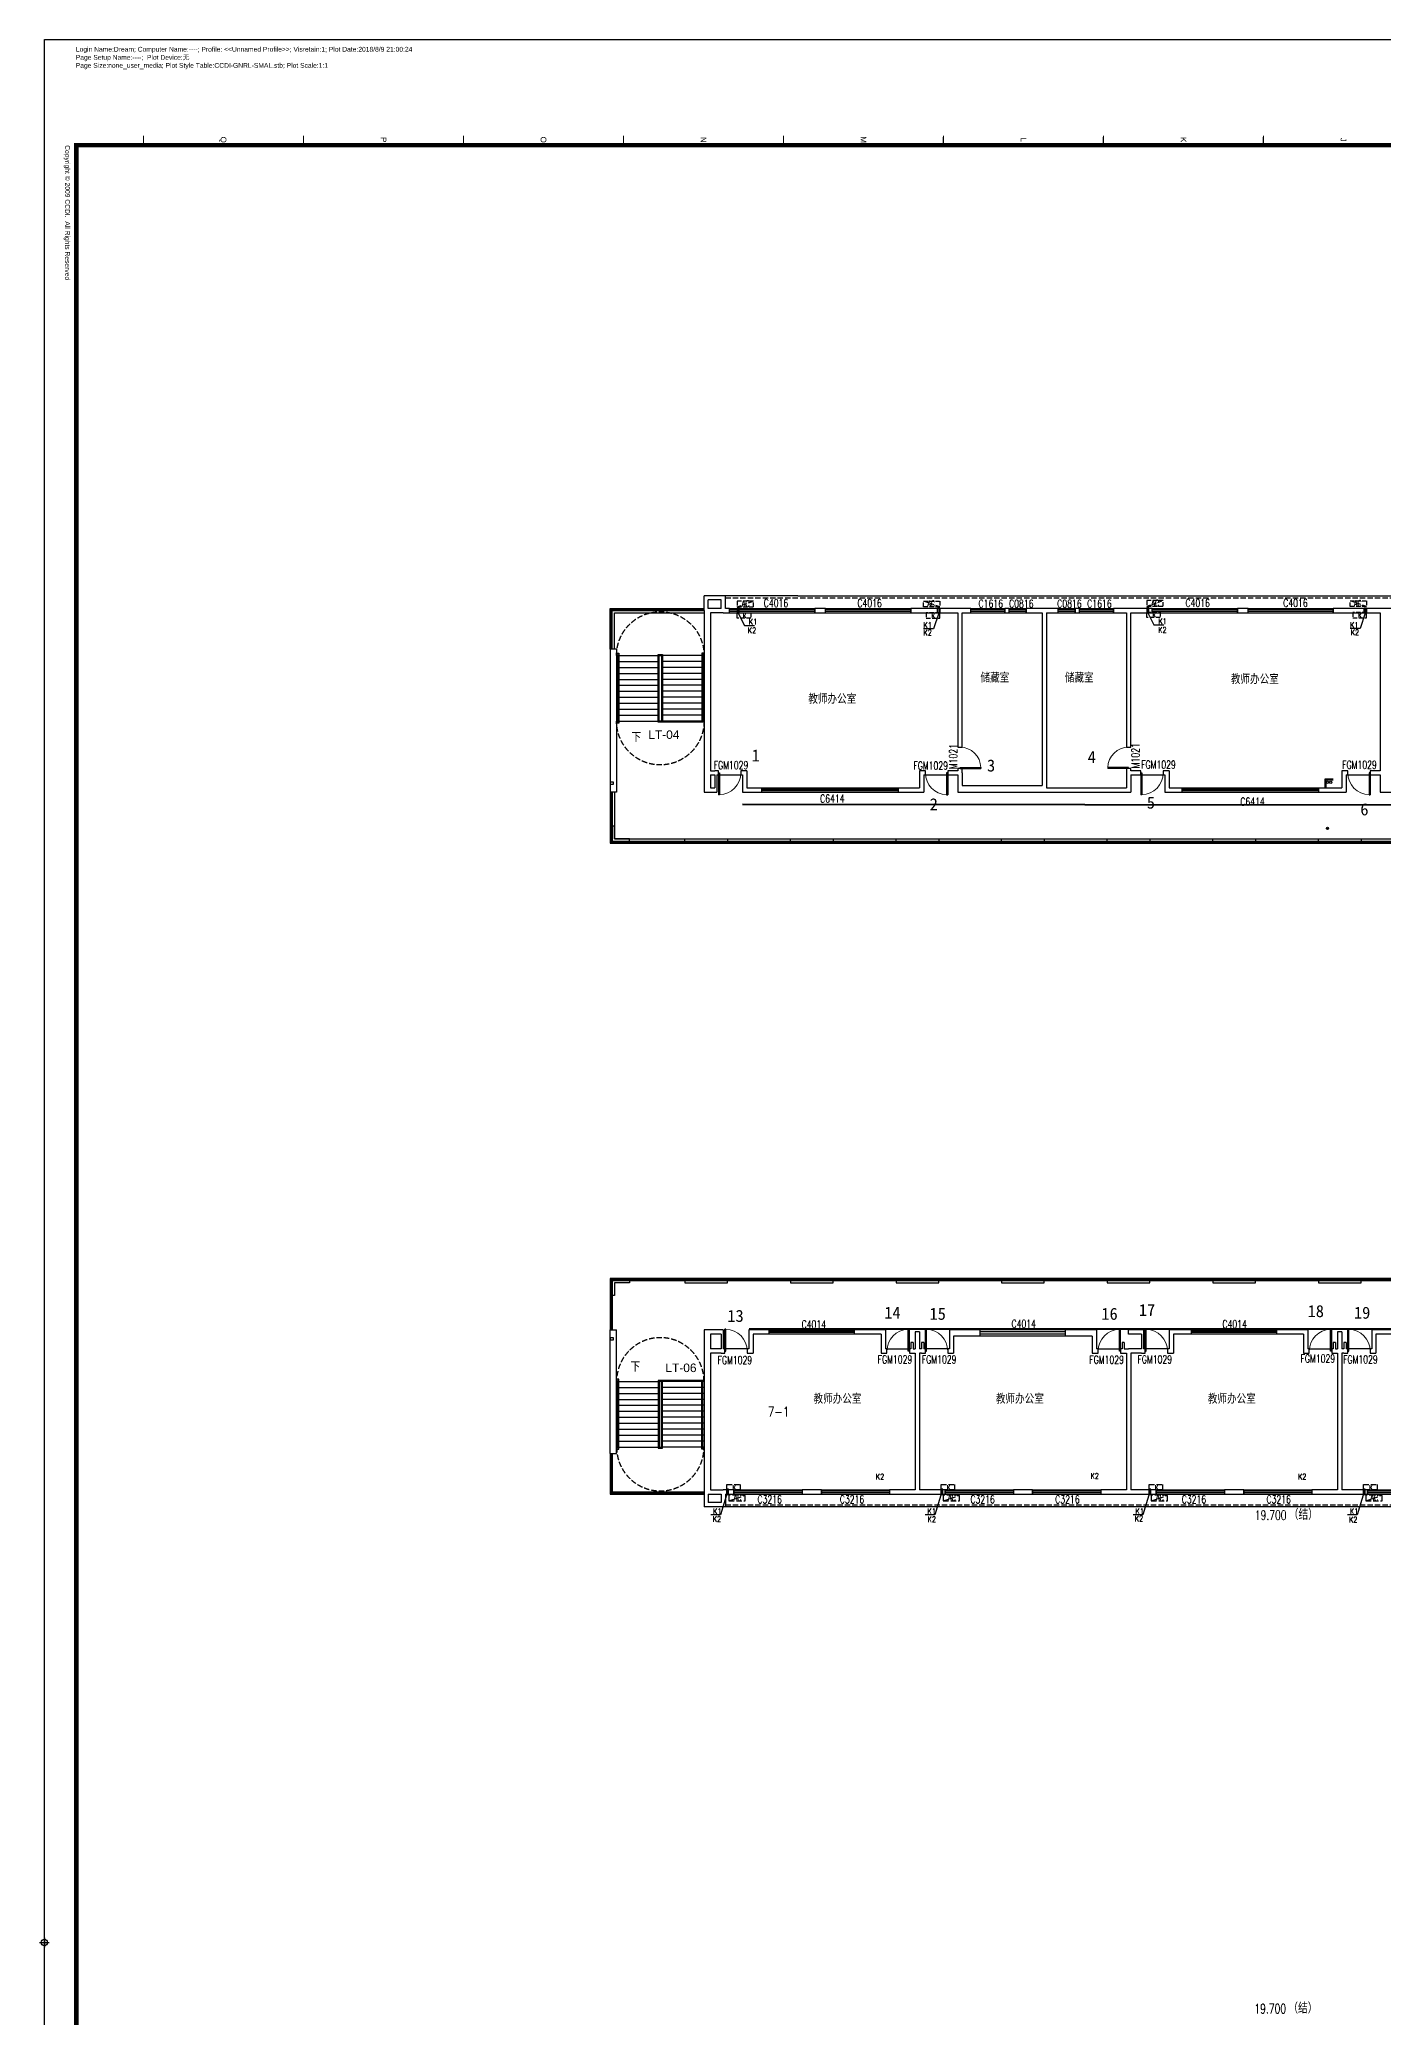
# Model space of a CAD drawing. Extents: x 447078 to 1776277, y 243534 to 519428.
# Drawn here: x 1505507 to 1568507, y 426516 to 519203 of the extents above; entities that cross this region are included whole.
import ezdxf
from ezdxf.enums import TextEntityAlignment as Align

# ---------------------------------------------------------------- set-up
doc = ezdxf.new("R2010")
doc.units = 0
doc.header["$LTSCALE"] = 1000
doc.header["$MEASUREMENT"] = 0
for name, pattern in [('AP-02-RETAIL$0$DASH', [0.35, 0.25, -0.1]), ('DASH', [0.35, 0.25, -0.1]), ('HIDDEN3', [1.905, 1.27, -0.635])]:
    doc.linetypes.add(name, pattern=pattern)
doc.layers.get('Defpoints').update_dxf_attribs({"color": 2, "lineweight": 15})
for name, color, linetype in [('A-DOOR', 2, 'Continuous'), ('A-DRAI', 61, 'Continuous'), ('A-EQPM-MECH', 191, 'Continuous'), ('A-FIXT', 211, 'Continuous'), ('A-FIXT-DASH', 211, 'HIDDEN3'), ('A-HRAL', 104, 'Continuous'), ('A-OVER', 23, 'Continuous'), ('A-STRS', 2, 'Continuous'), ('A-WALL', 140, 'Continuous'), ('A-WIND', 2, 'Continuous'), ('A-WIND-IDEN', 4, 'Continuous'), ('G-0-XREF', 2, 'Continuous'), ('G-ANNO-NOTE', 80, 'Continuous'), ('P-RAIN-TEXT', 242, 'Continuous'), ('X-连廊栏杆修改', 43, 'Continuous'), ('图框CCDI_B0GA0+0.00$0$G-ANNO-TEXT', 33, 'Continuous'), ('图框CCDI_B0GA0+0.00$0$G-BORD', 3, 'Continuous'), ('降板范围', 252, 'Continuous')]:
    doc.layers.add(name, color=color, linetype=linetype)
doc.layers.add('A桥架图层', color=2, linetype='Continuous', lineweight=40)
doc.styles.add('_TCH_DIM', font='SIMPLEX', dxfattribs={"bigfont": 'GBCBIG'})
doc.styles.add('_TCH_WINDOW', font='SIMPLEX', dxfattribs={"height": 3.5, "bigfont": 'GBCBIG'})
doc.styles.add('CCDI_T_G01', font='')
doc.styles.add('CCDI_T_G02', font='simplex.shx', dxfattribs={"width": 0.8, "bigfont": 'zjdz.shx'})
doc.styles.add('CCDI_T_G03', font='')
doc.styles.add('Note$0$CCDI-TOG-02', font='simplex.shx', dxfattribs={"width": 0.8, "bigfont": 'zjdz.shx'})
doc.styles.add('图框CCDI_B0GA0+0.00$0$CCDI_T_G01', font='')
doc.styles.get('CCDI_T_G01').set_extended_font_data('Arial')
doc.styles.get('CCDI_T_G03').set_extended_font_data('SimHei')
doc.styles.get('图框CCDI_B0GA0+0.00$0$CCDI_T_G01').set_extended_font_data('Arial')

# ---------------------------------------------------------------- blocks, each defined once
blk = doc.blocks.new('图框CCDI_B0GA0+0.00$0$MidPoitent')
for p, q in [((-1.5, 0), (1.5, 0)), ((0, -1.5), (0, 1.5))]:
    blk.add_line(p, q)
blk.add_circle((0, 0), 1)
blk = doc.blocks.new('图框CCDI_B0GA0+0.00')
at = {"layer": 'Defpoints'}
blk.add_point((0, 0), dxfattribs=at)
at = {"layer": '图框CCDI_B0GA0+0.00$0$G-BORD'}
for p, q in [((3300, 38100), (3050, 38100)), ((3300, 38100), (3050, 38100)), ((3300, 33100), (3050, 33100)), ((3300, 33100), (3050, 33100)), ((3300, 28100), (3050, 28100)), ((3300, 28100), (3050, 28100))]:
    blk.add_line(p, q, dxfattribs=at)
blk.add_lwpolyline([(0, 84100), (118900, 84100), (118900, 0), (0, 0)], close=True, dxfattribs=at)
at = {"layer": '图框CCDI_B0GA0+0.00$0$G-BORD', "const_width": 140}
blk.add_lwpolyline([(3300, 83100), (117900, 83100), (117900, 1000), (3300, 1000)], close=True, dxfattribs=at)
at = {"layer": '图框CCDI_B0GA0+0.00$0$G-BORD', "const_width": 35}
for points in [[(3300, 38100), (3000, 38100)], [(3300, 33100), (3000, 33100)], [(3300, 28100), (3000, 28100)], [(3300, 23100), (3000, 23100)], [(3300, 18100), (3000, 18100)], [(3300, 13100), (3000, 13100)], [(3300, 8100), (3000, 8100)], [(3300, 3100), (3000, 3100)]]:
    blk.add_lwpolyline(points, dxfattribs=at)
at = {"layer": '图框CCDI_B0GA0+0.00$0$G-BORD', "xscale": 100, "yscale": 100, "zscale": 100}
blk.add_blockref('图框CCDI_B0GA0+0.00$0$MidPoitent', (59450, 0), dxfattribs=at)
at = {"layer": '图框CCDI_B0GA0+0.00$0$G-ANNO-TEXT', "style": '图框CCDI_B0GA0+0.00$0$CCDI_T_G01'}
for s, p in [('J', (3130, 40600)), ('K', (3130, 35600)), ('L', (3130, 30600)), ('M', (3130, 25600)), ('N', (3130, 20600)), ('O', (3130, 15600)), ('P', (3130, 10600)), ('Q', (3130, 5600))]:
    blk.add_text(s, height=180, dxfattribs=at).set_placement(p, align=Align.MIDDLE_CENTER)
for s, p in [('Login Name:Dream; Computer Name:----; Profile: <<Unnamed Profile>>; Visretain:1; Plot Date:2018/8/9 21:00:24', (378, 985)), ('Page Size:none_user_media; Plot Style Table:CCDI-GNRL-SMAL.stb; Plot Scale:1:1', (883, 982)), ('Page Setup Name:----;  Plot Device:无', (631, 983))]:
    blk.add_text(s, height=150, rotation=90, dxfattribs=at).set_placement(p)
at = {"layer": '图框CCDI_B0GA0+0.00$0$G-ANNO-TEXT', "insert": (3300, 800), "char_height": 150, "width": 6667.42, "attachment_point": 1, "style": '图框CCDI_B0GA0+0.00$0$CCDI_T_G01'}
blk.add_mtext('{\\fArial|b0|i0|c0|p32;Copyright © 2009 CCDI.  All Rights Reserved}', dxfattribs=at)
blk = doc.blocks.new('A$C588714DF')
at = {"layer": 'P-RAIN-TEXT', "lineweight": 25, "ltscale": 0.15}
for points in [[(-4350, 100869), (-4500, 100869), (-4500, 100769), (-4350, 100769)], [(-4350, 74826), (-4500, 74826), (-4500, 74726), (-4350, 74726)]]:
    blk.add_lwpolyline(points, close=True, dxfattribs=at)
blk = doc.blocks.new('3600-3')
at = {"layer": 'A-STRS'}
for p, q in [((-2050, 3080), (-50, 3080)), ((-2050, 2800), (-50, 2800)), ((2050, 3080), (50, 3080)), ((2050, 2800), (50, 2800)), ((-2050, 2520), (-50, 2520)), ((-2050, 2240), (-50, 2240)), ((-2050, 1960), (-50, 1960)), ((2050, 2520), (50, 2520)), ((2050, 2240), (50, 2240)), ((2050, 1960), (50, 1960)), ((-2050, 1680), (-50, 1680)), ((-2050, 1400), (-50, 1400)), ((-2050, 1120), (-50, 1120)), ((2050, 1120), (50, 1120)), ((2050, 1680), (100, 1680)), ((2050, 1400), (100, 1400)), ((-2050, 840), (-50, 840)), ((-2050, 560), (-50, 560)), ((-2050, 280), (-50, 280)), ((-2050, 0), (-50, 0)), ((2050, 840), (50, 840)), ((2050, 560), (50, 560)), ((2050, 280), (50, 280)), ((2050, 0), (50, 0))]:
    blk.add_line(p, q, dxfattribs=at)
for points in [[(-2050, -100), (-1950, -100), (-1950, 3180), (-2050, 3180)], [(-2050, -50), (-2000, -50), (-2000, 3130), (-2050, 3130)], [(2050, 3130), (-100, 3130), (-100, -50), (100, -50), (100, 3080)], [(50, 1120), (50, 3080), (-50, 3080), (-50, 0), (50, 0), (50, 1136)], [(2050, -100), (1950, -100), (1950, 3080)], [(2050, -50), (2000, -50), (2000, 3080)]]:
    blk.add_lwpolyline(points, dxfattribs=at)
at = {"layer": 'A-STRS', "linetype": 'DASH'}
for centre, start, end in [((0, 3080), 0, 180), ((0, 0), 180, 0)]:
    blk.add_arc(centre, 2050, start, end, dxfattribs=at)
blk = doc.blocks.new('DI LOU')
at = {"layer": 'A-FIXT'}
h = blk.add_hatch(dxfattribs=at)
h.set_pattern_fill('ANSI31', color=256, scale=10)
h.set_pattern_definition([(45, (-842091.153, -1894175.001), (-11.22532015, 11.22532015), [])])
h.paths.add_polyline_path([(-50, 0, 1), (50, 0, 1)])
blk.add_circle((0, 0), 50, dxfattribs=at)
blk = doc.blocks.new('KTXT')
at = {"layer": 'A-EQPM-MECH', "linetype": 'DASH'}
blk.add_line((340603, 544837), (341368, 545104), dxfattribs=at)
at = {"layer": 'A-EQPM-MECH'}
blk.add_lwpolyline([(340486, 545130), (340586, 545130), (340586, 545380), (340486, 545380)], close=True, dxfattribs=at)
at = {"layer": 'A-EQPM-MECH', "linetype": 'DASH'}
for points in [[(341135, 545355), (340497, 545355), (340497, 545605), (341135, 545605)], [(340603, 544837), (341368, 544837), (341368, 545104), (340603, 545104)]]:
    blk.add_lwpolyline(points, close=True, dxfattribs=at)
at = {"layer": 'A-EQPM-MECH'}
blk.add_lwpolyline([(340536, 545130), (340536, 545380)], dxfattribs=at)
at = {"layer": 'A-FIXT-DASH'}
blk.add_lwpolyline([(340536, 545257), (340205, 544189), (339758, 544189)], dxfattribs=at)
at = {"layer": 'A-EQPM-MECH', "style": 'Note$0$CCDI-TOG-02', "text_generation_flag": 4, "width": 0.8}
blk.add_text('K', height=200, dxfattribs=at).set_placement((340774, 545575))
at = {"layer": 'A-EQPM-MECH', "style": '_TCH_DIM', "width": 0.705882}
blk.add_text('AC', height=297.5, dxfattribs=at).set_placement((340820, 544837))
at = {"layer": 'A-FIXT-DASH', "style": 'CCDI_T_G02', "width": 0.8}
blk.add_text('K1', height=265.8, dxfattribs=at).set_placement((339862, 544216))
blk = doc.blocks.new('KT-SWSN')
at = {"layer": 'A-EQPM-MECH', "linetype": 'DASH', "ltscale": 0.8}
blk.add_line((934546, 493315), (935311, 493581), dxfattribs=at)
for points in [[(934546, 493315), (935311, 493315), (935311, 493581), (934546, 493581)], [(935183, 492788), (934546, 492788), (934546, 493038), (935183, 493038)]]:
    blk.add_lwpolyline(points, close=True, dxfattribs=at)
at = {"layer": 'A-EQPM-MECH'}
blk.add_lwpolyline([(934546, 493013), (934646, 493013), (934646, 493263), (934546, 493263)], close=True, dxfattribs=at)
blk.add_lwpolyline([(934596, 493263), (934596, 493013)], dxfattribs=at)
at = {"layer": 'A-FIXT-DASH'}
blk.add_lwpolyline([(934596, 493013), (934887, 492446), (935357, 492446)], dxfattribs=at)
at = {"layer": 'A-EQPM-MECH', "style": '_TCH_DIM', "width": 0.705882}
blk.add_text('AC', height=297.5, dxfattribs=at).set_placement((934762, 493315))
at = {"layer": 'A-EQPM-MECH', "style": 'Note$0$CCDI-TOG-02', "text_generation_flag": 4, "width": 0.8}
blk.add_text('K', height=200, dxfattribs=at).set_placement((934822, 493006))
at = {"layer": 'A-FIXT-DASH', "style": 'CCDI_T_G02', "width": 0.8}
blk.add_text('K1', height=265.8, dxfattribs=at).set_placement((935094, 492483))
blk = doc.blocks.new('bc-kty')
at = {"layer": 'A-EQPM-MECH', "linetype": 'DASH', "ltscale": 0.8}
blk.add_line((100, 176), (-665, 443), dxfattribs=at)
for points in [[(100, 176), (-665, 176), (-665, 443), (100, 443)], [(-538, -350), (100, -350), (100, -100), (-538, -100)]]:
    blk.add_lwpolyline(points, close=True, dxfattribs=at)
at = {"layer": 'A-EQPM-MECH'}
blk.add_lwpolyline([(100, -125), (0, -125), (0, 125), (100, 125)], close=True, dxfattribs=at)
blk.add_lwpolyline([(50, 125), (50, -125)], dxfattribs=at)
at = {"layer": 'A-FIXT-DASH'}
blk.add_lwpolyline([(50, -125), (-194, -849), (-664, -849)], dxfattribs=at)
at = {"layer": 'A-EQPM-MECH', "style": '_TCH_DIM', "width": 0.705882}
blk.add_text('AC', height=297.5, dxfattribs=at).set_placement((-487, 176))
at = {"layer": 'A-EQPM-MECH', "style": 'Note$0$CCDI-TOG-02', "text_generation_flag": 4, "width": 0.8}
blk.add_text('K', height=200, dxfattribs=at).set_placement((-284, -132))
at = {"layer": 'A-FIXT-DASH', "style": 'CCDI_T_G02', "width": 0.8}
blk.add_text('K1', height=265.8, dxfattribs=at).set_placement((-664, -812))
blk = doc.blocks.new('LGEET2423')
at = {"layer": 'X-连廊栏杆修改'}
blk.add_lwpolyline([(900, 0), (900, 200), (200, 200), (200, 800), (0, 800)], dxfattribs=at)
for points in [[(3500, 200), (5500, 200), (5500, 0), (3500, 0)], [(8450, 200), (10450, 200), (10450, 0), (8450, 0)], [(13400, 200), (15400, 200), (15400, 0), (13400, 0)], [(18350, 200), (20350, 200), (20350, 0), (18350, 0)], [(23300, 200), (25300, 200), (25300, 0), (23300, 0)], [(28250, 200), (30250, 200), (30250, 0), (28250, 0)], [(33200, 200), (35200, 200), (35200, 0), (33200, 0)], [(38150, 200), (40150, 200), (40150, 0), (38150, 0)], [(43100, 200), (45100, 200), (45100, 0), (43100, 0)], [(48050, 200), (50050, 200), (50050, 0), (48050, 0)], [(53000, 200), (55000, 200), (55000, 0), (53000, 0)]]:
    blk.add_lwpolyline(points, close=True, dxfattribs=at)
blk = doc.blocks.new('$DorLib2D$00000001')
for p, q in [((0.45, 0.975), (0.5, 0.975)), ((0.45, 0), (0.45, 0.975)), ((0.5, 0), (0.5, 0.975)), ((0.5, 0), (0.45, 0))]:
    blk.add_line(p, q)
at = {"lineweight": 13}
blk.add_arc((0.475, 0), 0.975, 91.46928, 180, dxfattribs=at)
blk = doc.blocks.new('$TCHSYS$WIN2D')
for p, q in [((-0.5, 0.5), (0.5, 0.5)), ((-0.5, 0.5), (-0.5, -0.5)), ((0.5, 0.5), (0.5, -0.5)), ((0.5, 0.167), (-0.5, 0.167)), ((0.5, -0.167), (-0.5, -0.167)), ((-0.5, -0.5), (0.5, -0.5))]:
    blk.add_line(p, q)

msp = doc.modelspace()

# ---------------------------------------------------------------- linework, layer by layer
at = {"layer": 'A-DOOR'}
for p, q in [((1537331.9, 484741.4), (1538381.9, 484741.4)), ((1547031.9, 484741.4), (1548081.9, 484741.4)), ((1557131.9, 484741.4), (1558181.9, 484741.4)), ((1566831.9, 484741.4), (1567881.9, 484741.4)), ((1538681.9, 457841.4), (1537631.9, 457841.4)), ((1545231.9, 457841.4), (1546281.9, 457841.4)), ((1548081.9, 457841.4), (1547031.9, 457841.4)), ((1555131.9, 457841.4), (1556181.9, 457841.4)), ((1558381.9, 457841.4), (1557331.9, 457841.4)), ((1565031.9, 457841.4), (1566081.9, 457841.4)), ((1567881.9, 457841.4), (1566831.9, 457841.4))]:
    msp.add_line(p, q, dxfattribs=at)
at = {"layer": 'A-DRAI'}
for centre in [(1565885.3, 484398), (1566035.3, 484398)]:
    msp.add_circle(centre, 50, dxfattribs=at)
at = {"layer": 'A-HRAL'}
for points in [[(1532306.9, 490641.4), (1532306.9, 492491.4), (1536656.9, 492491.4)], [(1532356.9, 490641.4), (1532356.9, 492441.4), (1536656.9, 492441.4)], [(1532306.9, 483941.4), (1532306.9, 481591.4), (1589256.9, 481591.4)], [(1532356.9, 483941.4), (1532356.9, 481641.4), (1589256.9, 481641.4)], [(1589306.9, 463141.4), (1589306.9, 461091.4), (1532306.9, 461091.4), (1532306.9, 458741.4)], [(1589356.9, 463141.4), (1589356.9, 461041.4), (1532356.9, 461041.4), (1532356.9, 458741.4)], [(1532306.9, 452941.4), (1532306.9, 451091.4), (1536656.9, 451091.4)], [(1532356.9, 452941.4), (1532356.9, 451141.4), (1536656.9, 451141.4)]]:
    msp.add_lwpolyline(points, dxfattribs=at)
at = {"layer": 'A-OVER'}
for p, q in [((1541056.6, 493141.4), (1537656.9, 493141.4)), ((1541056.6, 493141.4), (1594256.9, 493141.4)), ((1592256.8, 450441.4), (1537656.9, 450441.4))]:
    msp.add_line(p, q, dxfattribs=at)
at = {"layer": 'A-OVER', "linetype": 'AP-02-RETAIL$0$DASH'}
for p, q in [((1537656.9, 493041.4), (1594256.9, 493041.4)), ((1537656.9, 450541.4), (1595256.9, 450541.4))]:
    msp.add_line(p, q, dxfattribs=at)
at = {"layer": 'A-OVER'}
for points in [[(1532256.9, 490641.4), (1532256.9, 492541.4), (1536656.9, 492541.4)], [(1532456.9, 490641.4), (1532456.9, 492341.4), (1536656.9, 492341.4)], [(1532256.9, 483941.4), (1532256.9, 481541.4), (1589256.9, 481541.4)], [(1532456.9, 483941.4), (1532456.9, 481741.4), (1589256.9, 481741.4)], [(1589256.9, 463141.4), (1589256.9, 461141.4), (1532256.9, 461141.4), (1532256.9, 458741.4)], [(1532256.9, 452941.4), (1532256.9, 451041.4), (1536656.9, 451041.4)]]:
    msp.add_lwpolyline(points, dxfattribs=at)
at = {"layer": 'A-WALL'}
for p, q in [((1536656.9, 492441.4), (1536656.9, 493141.4)), ((1537656.9, 493141.4), (1536656.9, 493141.4)), ((1537656.9, 492541.4), (1537656.9, 493141.4)), ((1536656.9, 492441.4), (1536656.9, 492441.4)), ((1536656.9, 492441.4), (1536656.9, 484841.4)), ((1536856.9, 492541.4), (1536856.9, 492941.4)), ((1537456.9, 492941.4), (1536856.9, 492941.4)), ((1537456.9, 492541.4), (1536856.9, 492541.4)), ((1536956.9, 492341.4), (1536956.9, 484941.4)), ((1537556.9, 492341.4), (1536956.9, 492341.4)), ((1537456.9, 492541.4), (1537456.9, 492941.4)), ((1537556.9, 492341.4), (1537856.9, 492341.4)), ((1537856.9, 492541.4), (1537656.9, 492541.4)), ((1537856.9, 492341.4), (1537856.9, 492541.4)), ((1542356.9, 492541.4), (1541856.9, 492541.4)), ((1541856.9, 492541.4), (1541856.9, 492341.4)), ((1541856.9, 492341.4), (1542356.9, 492341.4)), ((1542356.9, 492341.4), (1542356.9, 492541.4)), ((1548656.9, 492541.4), (1546356.9, 492541.4)), ((1546356.9, 492541.4), (1546356.9, 492341.4)), ((1546356.9, 492341.4), (1548556.9, 492341.4)), ((1548556.9, 492341.4), (1548556.9, 486041.4)), ((1549156.9, 492541.4), (1548656.9, 492541.4)), ((1548756.9, 486041.4), (1548756.9, 492341.4)), ((1548756.9, 492341.4), (1549156.9, 492341.4)), ((1549156.9, 492341.4), (1549156.9, 492541.4)), ((1550956.9, 492541.4), (1550756.9, 492541.4)), ((1550756.9, 492541.4), (1550756.9, 492341.4)), ((1550756.9, 492341.4), (1550956.9, 492341.4)), ((1550956.9, 492341.4), (1550956.9, 492541.4)), ((1552606.9, 492541.4), (1551756.9, 492541.4)), ((1551756.9, 492541.4), (1551756.9, 492341.4)), ((1551756.9, 492341.4), (1552506.9, 492341.4)), ((1552506.9, 492341.4), (1552506.9, 484241.4)), ((1553256.9, 492541.4), (1552606.9, 492541.4)), ((1552706.9, 492341.4), (1552706.9, 484141.4)), ((1552706.9, 492341.4), (1553256.9, 492341.4)), ((1553256.9, 492341.4), (1553256.9, 492541.4)), ((1554256.9, 492541.4), (1554056.9, 492541.4)), ((1554056.9, 492541.4), (1554056.9, 492341.4)), ((1554056.9, 492341.4), (1554256.9, 492341.4)), ((1554256.9, 492341.4), (1554256.9, 492541.4)), ((1556556.9, 492541.4), (1555856.9, 492541.4)), ((1555856.9, 492541.4), (1555856.9, 492341.4)), ((1555856.9, 492341.4), (1556456.9, 492341.4)), ((1556456.9, 492341.4), (1556456.9, 486041.4)), ((1557656.9, 492541.4), (1556556.9, 492541.4)), ((1556656.9, 486041.4), (1556656.9, 492341.4)), ((1556656.9, 492341.4), (1557656.9, 492341.4)), ((1557656.9, 492341.4), (1557656.9, 492541.4)), ((1562156.9, 492541.4), (1561656.9, 492541.4)), ((1561656.9, 492541.4), (1561656.9, 492341.4)), ((1561656.9, 492341.4), (1562156.9, 492341.4)), ((1562156.9, 492341.4), (1562156.9, 492541.4)), ((1568456.9, 492541.4), (1566156.9, 492541.4)), ((1566156.9, 492541.4), (1566156.9, 492341.4)), ((1566156.9, 492341.4), (1568356.9, 492341.4)), ((1568356.9, 492341.4), (1568356.9, 484941.4)), ((1568956.9, 492541.4), (1568456.9, 492541.4)), ((1532256.9, 490641.4), (1532256.9, 483941.4)), ((1532556.9, 490641.4), (1532256.9, 490641.4)), ((1532556.9, 490641.4), (1532556.9, 483941.4)), ((1548556.9, 486041.4), (1548756.9, 486041.4)), ((1556456.9, 486041.4), (1556656.9, 486041.4)), ((1536656.9, 484841.4), (1536656.9, 483941.4)), ((1536956.9, 484941.4), (1537156.9, 484941.4)), ((1537331.9, 484941.4), (1537156.9, 484941.4)), ((1537331.9, 484741.4), (1537331.9, 484941.4)), ((1538656.9, 484941.4), (1538381.9, 484941.4)), ((1538381.9, 484941.4), (1538381.9, 484741.4)), ((1538656.9, 484941.4), (1538656.9, 484141.4)), ((1546756.9, 484941.4), (1546756.9, 484141.4)), ((1547031.9, 484941.4), (1546756.9, 484941.4)), ((1547031.9, 484741.4), (1547031.9, 484941.4)), ((1548556.9, 484941.4), (1548081.9, 484941.4)), ((1548081.9, 484941.4), (1548081.9, 484741.4)), ((1548756.9, 485041.4), (1548556.9, 485041.4)), ((1548556.9, 485041.4), (1548556.9, 484941.4)), ((1548756.9, 484841.4), (1548756.9, 485041.4)), ((1548756.9, 484841.4), (1548756.9, 484241.4)), ((1556656.9, 485041.4), (1556456.9, 485041.4)), ((1556456.9, 485041.4), (1556456.9, 484841.4)), ((1556456.9, 484841.4), (1556456.9, 484141.4)), ((1556656.9, 484941.4), (1556656.9, 485041.4)), ((1557131.9, 484941.4), (1556656.9, 484941.4)), ((1557131.9, 484741.4), (1557131.9, 484941.4)), ((1558456.9, 484941.4), (1558181.9, 484941.4)), ((1558181.9, 484941.4), (1558181.9, 484741.4)), ((1558456.9, 484941.4), (1558456.9, 484141.4)), ((1566556.9, 484941.4), (1566556.9, 484141.4)), ((1566831.9, 484941.4), (1566556.9, 484941.4)), ((1566831.9, 484741.4), (1566831.9, 484941.4)), ((1568356.9, 484941.4), (1567881.9, 484941.4)), ((1567881.9, 484941.4), (1567881.9, 484741.4)), ((1532556.9, 483941.4), (1532256.9, 483941.4)), ((1536656.9, 483941.4), (1537256.9, 483941.4)), ((1536956.9, 484741.4), (1537156.9, 484741.4)), ((1536956.9, 484741.4), (1536956.9, 484141.4)), ((1536956.9, 484141.4), (1537156.9, 484141.4)), ((1537156.9, 484741.4), (1537156.9, 484141.4)), ((1537256.9, 484741.4), (1537256.9, 483941.4)), ((1537256.9, 484741.4), (1537331.9, 484741.4)), ((1538381.9, 484741.4), (1538456.9, 484741.4)), ((1538456.9, 484741.4), (1538456.9, 483941.4)), ((1538456.9, 483941.4), (1539356.9, 483941.4)), ((1538656.9, 484141.4), (1539356.9, 484141.4)), ((1539356.9, 484141.4, 1500), (1539356.9, 483941.4, 1500)), ((1545756.9, 484141.4, 1500), (1545756.9, 483941.4, 1500)), ((1545756.9, 484141.4), (1546756.9, 484141.4)), ((1545756.9, 483941.4), (1546956.9, 483941.4)), ((1546956.9, 484741.4), (1546956.9, 483941.4)), ((1546956.9, 484741.4), (1547031.9, 484741.4)), ((1548081.9, 484741.4), (1548556.9, 484741.4)), ((1548556.9, 484741.4), (1548556.9, 483941.4)), ((1548556.9, 483941.4), (1552606.9, 483941.4)), ((1548756.9, 484241.4), (1552506.9, 484241.4)), ((1552606.9, 483941.4), (1556656.9, 483941.4)), ((1552706.9, 484141.4), (1556456.9, 484141.4)), ((1556656.9, 484741.4), (1557131.9, 484741.4)), ((1556656.9, 484741.4), (1556656.9, 483941.4)), ((1558181.9, 484741.4), (1558256.9, 484741.4)), ((1558256.9, 484741.4), (1558256.9, 483941.4)), ((1558256.9, 483941.4), (1559056.9, 483941.4)), ((1558456.9, 484141.4), (1559056.9, 484141.4)), ((1559056.9, 484141.4, 1500), (1559056.9, 483941.4, 1500)), ((1565456.9, 484141.4, 1500), (1565456.9, 483941.4, 1500)), ((1565456.9, 484141.4), (1566556.9, 484141.4)), ((1565456.9, 483941.4), (1566756.9, 483941.4)), ((1566756.9, 484741.4), (1566756.9, 483941.4)), ((1566756.9, 484741.4), (1566831.9, 484741.4)), ((1567881.9, 484741.4), (1568356.9, 484741.4)), ((1568356.9, 484741.4), (1568356.9, 483941.4)), ((1568356.9, 483941.4), (1569831.9, 483941.4)), ((1532256.9, 452941.4), (1532256.9, 458741.4)), ((1532256.9, 458741.4), (1532556.9, 458741.4)), ((1532556.9, 452941.4), (1532556.9, 458741.4)), ((1536656.9, 458741.4), (1536656.9, 457741.4)), ((1537556.9, 458741.4), (1536656.9, 458741.4)), ((1536956.9, 458541.4), (1536956.9, 457841.4)), ((1537456.9, 458541.4), (1536956.9, 458541.4)), ((1537456.9, 458541.4), (1537456.9, 457841.4)), ((1537556.9, 458741.4), (1537556.9, 457841.4)), ((1538756.9, 458741.4), (1538756.9, 457841.4)), ((1539706.9, 458741.4), (1538756.9, 458741.4)), ((1538956.9, 458541.4), (1538956.9, 457641.4)), ((1539706.9, 458541.4), (1538956.9, 458541.4)), ((1539706.9, 458541.4), (1539706.9, 458741.4)), ((1539706.9, 458541.4), (1539706.9, 458741.4)), ((1543706.9, 458541.4), (1543706.9, 458741.4)), ((1545156.9, 458741.4), (1543706.9, 458741.4)), ((1543706.9, 458541.4), (1543706.9, 458741.4)), ((1544956.9, 458541.4), (1543706.9, 458541.4)), ((1544956.9, 458541.4), (1544956.9, 457641.4)), ((1545156.9, 458741.4), (1545156.9, 457841.4)), ((1546356.9, 458141.4), (1546356.9, 457841.4)), ((1546456.9, 458141.4), (1546356.9, 458141.4)), ((1546456.9, 458141.4), (1546456.9, 457841.4)), ((1546556.9, 458641.4), (1546556.9, 457841.4)), ((1546756.9, 458641.4), (1546556.9, 458641.4)), ((1546756.9, 458641.4), (1546756.9, 457841.4)), ((1546856.9, 458141.4), (1546856.9, 457841.4)), ((1546956.9, 458141.4), (1546856.9, 458141.4)), ((1546956.9, 458141.4), (1546956.9, 457841.4)), ((1548156.9, 458741.4), (1548156.9, 457841.4)), ((1549606.9, 458741.4), (1548156.9, 458741.4)), ((1548356.9, 458441.4), (1548356.9, 457641.4)), ((1549606.9, 458441.4), (1548356.9, 458441.4)), ((1549606.9, 458441.4), (1549606.9, 458741.4)), ((1553606.9, 458441.4), (1553606.9, 458741.4)), ((1555056.9, 458741.4), (1553606.9, 458741.4)), ((1554856.9, 458441.4), (1553606.9, 458441.4)), ((1554856.9, 458441.4), (1554856.9, 457641.4)), ((1555056.9, 458741.4), (1555056.9, 457841.4)), ((1556256.9, 458141.4), (1556256.9, 457841.4)), ((1556356.9, 458141.4), (1556256.9, 458141.4)), ((1556356.9, 458141.4), (1556356.9, 457841.4)), ((1557256.9, 458741.4), (1556556.9, 458741.4)), ((1556556.9, 458541.4), (1556556.9, 458741.4)), ((1557156.9, 458541.4), (1556556.9, 458541.4)), ((1557156.9, 458541.4), (1557156.9, 457841.4)), ((1557256.9, 458741.4), (1557256.9, 457841.4)), ((1558456.9, 458741.4), (1558456.9, 457841.4)), ((1559506.9, 458741.4), (1558456.9, 458741.4)), ((1558656.9, 458541.4), (1558656.9, 457641.4)), ((1559506.9, 458541.4), (1558656.9, 458541.4)), ((1559506.9, 458541.4), (1559506.9, 458741.4)), ((1563506.9, 458541.4), (1563506.9, 458741.4)), ((1564956.9, 458741.4), (1563506.9, 458741.4)), ((1564756.9, 458541.4), (1563506.9, 458541.4)), ((1564756.9, 458541.4), (1564756.9, 457641.4)), ((1564956.9, 458741.4), (1564956.9, 457841.4)), ((1566156.9, 458141.4), (1566156.9, 457841.4)), ((1566256.9, 458141.4), (1566156.9, 458141.4)), ((1566256.9, 458141.4), (1566256.9, 457841.4)), ((1566356.9, 458641.4), (1566356.9, 457841.4)), ((1566556.9, 458641.4), (1566356.9, 458641.4)), ((1566556.9, 458641.4), (1566556.9, 457841.4)), ((1566656.9, 458141.4), (1566656.9, 457841.4)), ((1566756.9, 458141.4), (1566656.9, 458141.4)), ((1566756.9, 458141.4), (1566756.9, 457841.4)), ((1567956.9, 458741.4), (1567956.9, 457841.4)), ((1569406.9, 458741.4), (1567956.9, 458741.4)), ((1568156.9, 458541.4), (1568156.9, 457641.4)), ((1569406.9, 458541.4), (1568156.9, 458541.4)), ((1536656.9, 457741.4), (1536656.9, 451141.4)), ((1537456.9, 457841.4), (1536956.9, 457841.4)), ((1537456.9, 457641.4), (1536956.9, 457641.4)), ((1536956.9, 457641.4), (1536956.9, 451241.4)), ((1537456.9, 457641.4), (1537631.9, 457641.4)), ((1537631.9, 457841.4), (1537556.9, 457841.4)), ((1537631.9, 457641.4), (1537631.9, 457841.4)), ((1538756.9, 457841.4), (1538681.9, 457841.4)), ((1538681.9, 457841.4), (1538681.9, 457641.4)), ((1538681.9, 457641.4), (1538956.9, 457641.4)), ((1544956.9, 457641.4), (1545231.9, 457641.4)), ((1545231.9, 457841.4), (1545156.9, 457841.4)), ((1545231.9, 457641.4), (1545231.9, 457841.4)), ((1546356.9, 457841.4), (1546281.9, 457841.4)), ((1546281.9, 457841.4), (1546281.9, 457641.4)), ((1546281.9, 457641.4), (1546456.9, 457641.4)), ((1546456.9, 457841.4), (1546556.9, 457841.4)), ((1546456.9, 457641.4), (1546556.9, 457641.4)), ((1546556.9, 457641.4), (1546556.9, 451241.4)), ((1546856.9, 457841.4), (1546756.9, 457841.4)), ((1546856.9, 457641.4), (1546756.9, 457641.4)), ((1546756.9, 457641.4), (1546756.9, 451241.4)), ((1546856.9, 457641.4), (1547031.9, 457641.4)), ((1547031.9, 457841.4), (1546956.9, 457841.4)), ((1547031.9, 457641.4), (1547031.9, 457841.4)), ((1548156.9, 457841.4), (1548081.9, 457841.4)), ((1548081.9, 457841.4), (1548081.9, 457641.4)), ((1548081.9, 457641.4), (1548356.9, 457641.4)), ((1554856.9, 457641.4), (1555131.9, 457641.4)), ((1555131.9, 457841.4), (1555056.9, 457841.4)), ((1555131.9, 457641.4), (1555131.9, 457841.4)), ((1556256.9, 457841.4), (1556181.9, 457841.4)), ((1556181.9, 457841.4), (1556181.9, 457641.4)), ((1556181.9, 457641.4), (1556356.9, 457641.4)), ((1556356.9, 457841.4), (1556556.9, 457841.4)), ((1556356.9, 457641.4), (1556456.9, 457641.4)), ((1556456.9, 457641.4), (1556456.9, 451241.4)), ((1557156.9, 457841.4), (1556556.9, 457841.4)), ((1557156.9, 457641.4), (1556656.9, 457641.4)), ((1556656.9, 457641.4), (1556656.9, 451241.4)), ((1557156.9, 457641.4), (1557331.9, 457641.4)), ((1557331.9, 457841.4), (1557256.9, 457841.4)), ((1557331.9, 457641.4), (1557331.9, 457841.4)), ((1558456.9, 457841.4), (1558381.9, 457841.4)), ((1558381.9, 457841.4), (1558381.9, 457641.4)), ((1558381.9, 457641.4), (1558656.9, 457641.4)), ((1564756.9, 457641.4), (1565031.9, 457641.4)), ((1565031.9, 457841.4), (1564956.9, 457841.4)), ((1565031.9, 457641.4), (1565031.9, 457841.4)), ((1566156.9, 457841.4), (1566081.9, 457841.4)), ((1566081.9, 457841.4), (1566081.9, 457641.4)), ((1566081.9, 457641.4), (1566256.9, 457641.4)), ((1566256.9, 457841.4), (1566356.9, 457841.4)), ((1566256.9, 457641.4), (1566356.9, 457641.4)), ((1566356.9, 457641.4), (1566356.9, 451241.4)), ((1566656.9, 457841.4), (1566556.9, 457841.4)), ((1566656.9, 457641.4), (1566556.9, 457641.4)), ((1566556.9, 457641.4), (1566556.9, 451241.4)), ((1566656.9, 457641.4), (1566831.9, 457641.4)), ((1566831.9, 457841.4), (1566756.9, 457841.4)), ((1566831.9, 457641.4), (1566831.9, 457841.4)), ((1567956.9, 457841.4), (1567881.9, 457841.4)), ((1567881.9, 457841.4), (1567881.9, 457641.4)), ((1567881.9, 457641.4), (1568156.9, 457641.4)), ((1532256.9, 452941.4), (1532556.9, 452941.4)), ((1536656.9, 451141.4), (1536656.9, 450441.4)), ((1536856.9, 451041.4), (1536856.9, 450641.4)), ((1536856.9, 451041.4), (1537456.9, 451041.4)), ((1537456.9, 450641.4), (1536856.9, 450641.4)), ((1536956.9, 451241.4), (1537556.9, 451241.4)), ((1537456.9, 451041.4), (1537456.9, 450641.4)), ((1538056.9, 451241.4), (1537556.9, 451241.4)), ((1537656.9, 451041.4), (1537656.9, 450441.4)), ((1537656.9, 451041.4), (1538056.9, 451041.4)), ((1538056.9, 451041.4), (1538056.9, 451241.4)), ((1542156.9, 451241.4), (1541256.9, 451241.4)), ((1541256.9, 451241.4), (1541256.9, 451041.4)), ((1541256.9, 451041.4), (1542156.9, 451041.4)), ((1542156.9, 451041.4), (1542156.9, 451241.4)), ((1546556.9, 451241.4), (1545356.9, 451241.4)), ((1545356.9, 451241.4), (1545356.9, 451041.4)), ((1545356.9, 451041.4), (1546656.9, 451041.4)), ((1546656.9, 451041.4), (1547956.9, 451041.4)), ((1547956.9, 451241.4), (1546756.9, 451241.4)), ((1547956.9, 451041.4), (1547956.9, 451241.4)), ((1552056.9, 451241.4), (1551156.9, 451241.4)), ((1551156.9, 451241.4), (1551156.9, 451041.4)), ((1551156.9, 451041.4), (1552056.9, 451041.4)), ((1552056.9, 451041.4), (1552056.9, 451241.4)), ((1556456.9, 451241.4), (1555256.9, 451241.4)), ((1555256.9, 451241.4), (1555256.9, 451041.4)), ((1555256.9, 451041.4), (1556556.9, 451041.4)), ((1556556.9, 451041.4), (1557856.9, 451041.4)), ((1557856.9, 451241.4), (1556656.9, 451241.4)), ((1557856.9, 451041.4), (1557856.9, 451241.4)), ((1561956.9, 451241.4), (1561056.9, 451241.4)), ((1561056.9, 451241.4), (1561056.9, 451041.4)), ((1561056.9, 451041.4), (1561956.9, 451041.4)), ((1561956.9, 451041.4), (1561956.9, 451241.4)), ((1566356.9, 451241.4), (1565156.9, 451241.4)), ((1565156.9, 451241.4), (1565156.9, 451041.4)), ((1565156.9, 451041.4), (1566456.9, 451041.4)), ((1566456.9, 451041.4), (1567756.9, 451041.4)), ((1567756.9, 451241.4), (1566556.9, 451241.4)), ((1567756.9, 451041.4), (1567756.9, 451241.4)), ((1537656.9, 450441.4), (1536656.9, 450441.4))]:
    msp.add_line(p, q, dxfattribs=at)
for points in [[(1566156.9, 484541.4), (1565756.9, 484541.4), (1565756.9, 484141.4)], [(1566156.9, 484491.4), (1565806.9, 484491.4), (1565806.9, 484141.4)]]:
    msp.add_lwpolyline(points, dxfattribs=at)
at = {"layer": 'A-WIND'}
for p, q in [((1539356.9, 484141.4), (1545756.9, 484141.4)), ((1539356.9, 484074.7, 1500), (1545756.9, 484074.7, 1500)), ((1539356.9, 484008.1, 1500), (1545756.9, 484008.1, 1500)), ((1539356.9, 483941.4, 1500), (1545756.9, 483941.4, 1500)), ((1559056.9, 484141.4), (1565456.9, 484141.4)), ((1559056.9, 484074.7, 1500), (1565456.9, 484074.7, 1500)), ((1559056.9, 484008.1, 1500), (1565456.9, 484008.1, 1500)), ((1559056.9, 483941.4, 1500), (1565456.9, 483941.4, 1500)), ((1543706.9, 458741.4), (1539706.9, 458741.4)), ((1543706.9, 458674.7), (1539706.9, 458674.7)), ((1543706.9, 458674.7), (1539706.9, 458674.7)), ((1543706.9, 458608.1), (1539706.9, 458608.1)), ((1543706.9, 458608.1), (1539706.9, 458608.1)), ((1543706.9, 458541.4), (1539706.9, 458541.4)), ((1553606.9, 458741.4), (1549606.9, 458741.4)), ((1553606.9, 458641.4), (1549606.9, 458641.4)), ((1553606.9, 458541.4), (1549606.9, 458541.4)), ((1553606.9, 458441.4), (1549606.9, 458441.4)), ((1563506.9, 458741.4), (1559506.9, 458741.4)), ((1563506.9, 458674.7), (1559506.9, 458674.7)), ((1563506.9, 458608.1), (1559506.9, 458608.1)), ((1563506.9, 458541.4), (1559506.9, 458541.4))]:
    msp.add_line(p, q, dxfattribs=at)
at = {"layer": 'A桥架图层'}
for p, q in [((1538459.8, 483375.2), (1596423.6, 483325.9)), ((1596504.9, 458775.2), (1538776.6, 458775.2))]:
    msp.add_line(p, q, dxfattribs=at)

# ---------------------------------------------------------------- block references
at = {"layer": 'A-DOOR'}
for p, xscale, yscale, zscale, rotation in [((1548656.9, 485541.4), 1000, 1000, 1000, 270), ((1556556.9, 485541.4), 1000, -1000, 1000, 269.9999999988275), ((1537856.9, 484841.4), -1050, -1050, -1050, 359.9999999998689), ((1557656.9, 484841.4), -1050, -1050, -1050, 359.9999999998684), ((1538156.9, 457741.4), 1050, -1050, 1050, 179.9999999999785), ((1547556.9, 457741.4), 1050, -1050, 1050, 179.9999999999809), ((1557856.9, 457741.4), 1050, -1050, 1050, 179.9999999999785), ((1567356.9, 457741.4), 1050, -1050, 1050, 179.9999999999785)]:
    msp.add_blockref('$DorLib2D$00000001', p, dxfattribs=dict(at, xscale=xscale, yscale=yscale, zscale=zscale, rotation=rotation))
at = {"layer": 'A-DOOR', "xscale": 1050, "zscale": 1050}
for p, yscale in [((1547556.9, 484841.4), -1050), ((1567356.9, 484841.4), -1050), ((1545756.9, 457741.4), 1050), ((1555656.9, 457741.4), 1050), ((1565556.9, 457741.4), 1050)]:
    msp.add_blockref('$DorLib2D$00000001', p, dxfattribs=dict(at, yscale=yscale))
at = {"layer": 'A-EQPM-MECH'}
for name, p in [('KT-SWSN', (603661.3, -697)), ('KT-SWSN', (622861.3, -670.2)), ('KTXT', (1197220.8, -94113.9)), ('KTXT', (1207270.8, -94113.9)), ('KTXT', (1217020.8, -94113.9)), ('KTXT', (1227070.8, -94113.9))]:
    msp.add_blockref(name, p, dxfattribs=at)
at = {"layer": 'A-FIXT', "extrusion": (0, 0, -1), "xscale": -1, "zscale": -1, "rotation": 150.0000031739103}
msp.add_blockref('DI LOU', (-1565885.3, 482242.4), dxfattribs=at)
at = {"layer": 'A-WALL'}
for name, p in [('bc-kty', (1547606.9, 492441.4)), ('bc-kty', (1567606.9, 492454.8)), ('LGEET2423', (1532256.9, 481541.4))]:
    msp.add_blockref(name, p, dxfattribs=at)
at = {"layer": 'A-WALL', "xscale": -1, "rotation": 180}
msp.add_blockref('LGEET2423', (1532256.9, 461141.4), dxfattribs=at)
at = {"layer": 'A-WIND', "yscale": 200}
for p, xscale, zscale, rotation in [((1539856.9, 492441.4), -4000, -4000, 179.9999999998113), ((1544356.9, 492441.4), -4000, -4000, 179.9999999998113), ((1549956.9, 492441.4), -1600, -1600, 180), ((1551356.9, 492441.4), -800, -800, 180), ((1553656.9, 492441.4), -800, -800, 180), ((1555056.9, 492441.4), -1600, -1600, 180), ((1559656.9, 492441.4), -4000, -4000, 179.9999999998111), ((1564156.9, 492441.4), -4000, -4000, 179.9999999998111)]:
    msp.add_blockref('$TCHSYS$WIN2D', p, dxfattribs=dict(at, xscale=xscale, zscale=zscale, rotation=rotation))
at = {"layer": 'A-WIND', "xscale": 3200, "yscale": 200, "zscale": 3200}
for p in [(1539656.9, 451141.4), (1543756.9, 451141.4), (1549556.9, 451141.4), (1553656.9, 451141.4), (1559456.9, 451141.4), (1563556.9, 451141.4), (1569356.9, 451141.4)]:
    msp.add_blockref('$TCHSYS$WIN2D', p, dxfattribs=at)
at = {"layer": 'G-0-XREF', "xscale": 1.5, "yscale": 1.5, "zscale": 1.5, "rotation": 270}
msp.add_blockref('图框CCDI_B0GA0+0.00', (1505731.5, 519203.4), dxfattribs=at)
at = {"layer": 'G-0-XREF', "xscale": -1, "rotation": 180}
msp.add_blockref('3600-3', (1534606.9, 490341.4), dxfattribs=at)
at = {"layer": 'G-0-XREF'}
msp.add_blockref('3600-3', (1534606.9, 453241.4), dxfattribs=at)
at = {"layer": '降板范围'}
msp.add_blockref('A$C588714DF', (1536756.9, 383541.4), dxfattribs=at)

# ---------------------------------------------------------------- texts
at = {"layer": 'A-FIXT-DASH', "style": 'CCDI_T_G02', "width": 0.8}
for p in [(1538706.6, 491380.4), (1546940.9, 491283.3), (1557949.4, 491408.4), (1566970, 491284.9), (1544707.9, 451726), (1554775, 451755.8), (1564500.2, 451726.3), (1537063.2, 449739.7), (1547137.3, 449725.9), (1556848.1, 449764.4), (1566891.2, 449710.1)]:
    msp.add_text('K2', height=265.82, dxfattribs=at).set_placement(p)
at = {"layer": 'A-WIND-IDEN', "style": '_TCH_WINDOW', "width": 0.705882}
for s, rotation, p in [('C4016', 360, (1539457.6, 492609)), ('C4016', 360, (1543846.1, 492609)), ('C1616', 360, (1549525.6, 492579.4)), ('C0816', 360, (1550958.1, 492579.4)), ('C0816', 360, (1553213.1, 492579.4)), ('C1616', 360, (1554619.6, 492579.4)), ('C4016', 360, (1559227.1, 492614)), ('C4016', 360, (1563808.6, 492614)), ('M1021', 90, (1548527.4, 485010.4)), ('M1021', 90, (1557068.4, 485052)), ('FGM1029', 360, (1537111.6, 485011.7)), ('FGM1029', 360, (1546470.7, 484991.3)), ('FGM1029', 360, (1557152.6, 485036.3)), ('FGM1029', 360, (1566572.8, 485031.3)), ('C6414', 360, (1542096.9, 483444.3)), ('C6414', 360, (1561796.9, 483303.3)), ('C4014', 360, (1541231.3, 458805.9)), ('C4014', 360, (1551072.6, 458832.1)), ('C4014', 360, (1560958.7, 458816.6)), ('FGM1029', 360, (1537292.4, 457133.3)), ('FGM1029', 360, (1544797.4, 457166.7)), ('FGM1029', 360, (1546868.3, 457166.7)), ('FGM1029', 360, (1554717.8, 457153)), ('FGM1029', 360, (1556976.6, 457168.4)), ('FGM1029', 360, (1564621.6, 457202.8)), ('FGM1029', 360, (1566616.5, 457166)), ('C3216', 360, (1539163.8, 450608.3)), ('C3216', 360, (1543021.8, 450608.3)), ('C3216', 360, (1549142.8, 450608.3)), ('C3216', 360, (1553119.3, 450608.3)), ('C3216', 360, (1559050.8, 450608.3)), ('C3216', 360, (1563024.3, 450608.3))]:
    msp.add_text(s, height=375, rotation=rotation, dxfattribs=at).set_placement(p)
at = {"layer": 'G-ANNO-NOTE'}
for s, height, style, width, p in [('储藏室', 450, 'CCDI_T_G02', 0.8, (1549614.3, 489072)), ('储藏室', 450, 'CCDI_T_G02', 0.8, (1553569.8, 489072)), ('教师办公室', 450, 'CCDI_T_G02', 0.8, (1561351.3, 488999)), ('教师办公室', 450, 'CCDI_T_G02', 0.8, (1541543.8, 488076.5)), ('下', 450, 'CCDI_T_G02', 0.8, (1533256.8, 486279.6)), ('下', 450, 'CCDI_T_G02', 0.8, (1533212.1, 456787.2)), ('7-1', 450, 'CCDI_T_G02', 0.8, (1539643.9, 454679.1)), ('教师办公室', 450, 'CCDI_T_G02', 0.8, (1541786.8, 455277.9)), ('教师办公室', 450, 'CCDI_T_G02', 0.8, (1550335.8, 455277.9)), ('教师办公室', 450, 'CCDI_T_G02', 0.8, (1560272.8, 455277.9)), ('19.700', 446.25, '_TCH_DIM', 0.705882, (1562476.6, 449832.9)), ('19.700', 446.25, '_TCH_DIM', 0.705882, (1562456.6, 426704.9))]:
    msp.add_text(s, height=height, dxfattribs=dict(at, style=style, width=width)).set_placement(p)
for s, height, style, p in [('LT-04', 400, 'CCDI_T_G01', (1534043.1, 486431.2)), ('           1', 563.291, 'CCDI_T_G03', (1534671.7, 485372.9, 0)), ('       4', 563.29, 'CCDI_T_G03', (1551958.5, 485293.9, 0)), ('      3', 563.29, 'CCDI_T_G03', (1547621.7, 484902.9, 0)), ('      2', 563.29, 'CCDI_T_G03', (1544936.3, 483085.4, 0)), ('      5', 563.29, 'CCDI_T_G03', (1555114.6, 483164.3, 0)), ('       6', 563.29, 'CCDI_T_G03', (1564740.6, 482848.8, 0)), ('      14', 563.29, 'CCDI_T_G03', (1542806.9, 459260.5, 0)), ('      15', 563.29, 'CCDI_T_G03', (1544928.8, 459209.5, 0)), ('      16', 563.29, 'CCDI_T_G03', (1552985.7, 459209.9, 0)), ('     17', 563.29, 'CCDI_T_G03', (1555123.1, 459383.9, 0)), ('      18', 563.29, 'CCDI_T_G03', (1562653.6, 459334.2, 0)), ('      19', 563.29, 'CCDI_T_G03', (1564825.2, 459259.6, 0)), ('      13', 563.29, 'CCDI_T_G03', (1535450.4, 459111.5, 0)), ('LT-06', 400, 'CCDI_T_G01', (1534845.4, 456758.9)), ('（结）', 506.38, '_TCH_DIM', (1564066.6, 449832.9)), ('（结）', 506.38, '_TCH_DIM', (1564046.6, 426704.9))]:
    msp.add_text(s, height=height, dxfattribs=dict(at, style=style)).set_placement(p)

doc.saveas('drawing.dxf')
